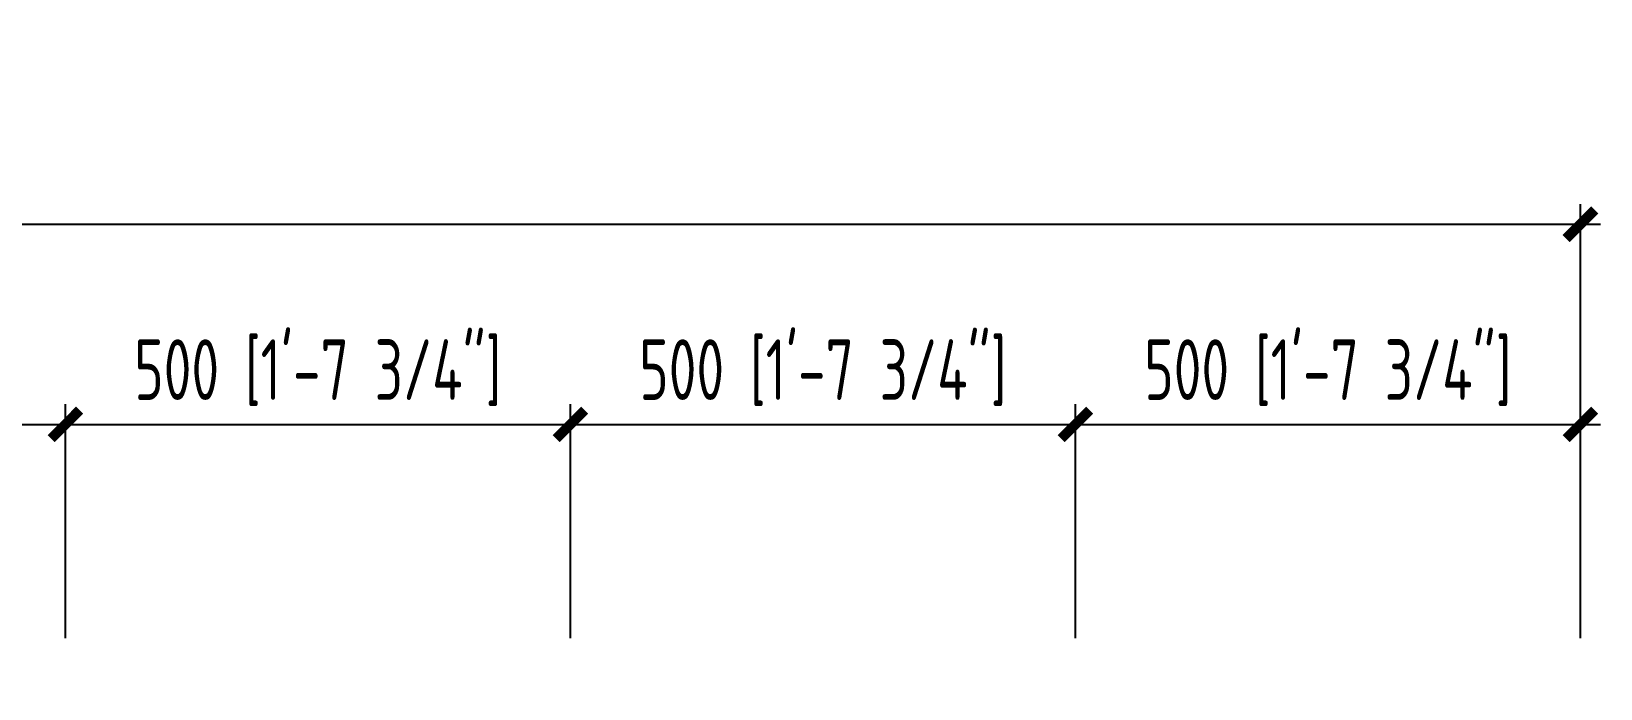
# Model space of a CAD drawing. Header units: millimetres. Extents: x -73584 to -37571, y -61249 to -50748.
# Drawn here: x -51818 to -50264, y -56787 to -56137 of the extents above; entities that cross this region are included whole.
import ezdxf

# ---------------------------------------------------------------- set-up
doc = ezdxf.new("R2010")
doc.units = ezdxf.units.MM
doc.header["$LTSCALE"] = 200
doc.header["$PDSIZE"] = -1
doc.layers.add('DIM', color=3, linetype='Continuous')
doc.styles.add('TSSD_Dimension', font='tssdeng.shx', dxfattribs={"width": 0.7, "bigfont": 'hztxt.shx'})
doc.dimstyles.new('TSSD_20_20', dxfattribs={"dimtxt": 60, "dimasz": 20, "dimexe": 20, "dimexo": 50, "dimgap": 20, "dimtad": 1, "dimdec": 0, "dimzin": 0, "dimdsep": 46, "dimtxsty": 'TSSD_Dimension', "dimblk": 'ARCHTICK', "dimcen": 0, "dimdle": 20, "dimclrt": 7, "dimadec": 0, "dimazin": 0, "dimtfac": 1, "dimtdec": 0, "dimtix": 1, "dimtmove": 2, "dimatfit": 3, "dimfxl": 1, "dimtolj": 1, "dimtzin": 0, "dimarcsym": 0})

# ---------------------------------------------------------------- blocks, each defined once
blk = doc.blocks.new('_ArchTick')
at = {"color": 0, "linetype": 'ByBlock'}
blk.add_lwpolyline([(-0.707, -0.707, 0.5, 0.5, 0), (0.707, 0.707, 0.5, 0.5, 0)], format="xyseb", dxfattribs=at)
blk = doc.blocks.new('*D706')
at = {"layer": 'Defpoints', "color": 0, "transparency": 16777216}
for p in [(-50284.3, -56327.3), (-54784.3, -56786.7), (-50284.3, -56786.7)]:
    blk.add_point(p, dxfattribs=at)
at = {"layer": 'DIM', "color": 0, "lineweight": -2, "transparency": 16777216}
for p, q in [((-54784.3, -56736.7), (-54784.3, -56307.3)), ((-50284.3, -56736.7), (-50284.3, -56307.3)), ((-54804.3, -56327.3), (-50264.3, -56327.3))]:
    blk.add_line(p, q, dxfattribs=at)
at = {"layer": 'DIM', "color": 0, "lineweight": -2, "transparency": 16777216, "xscale": 20, "yscale": 20, "zscale": 20, "rotation": 180}
blk.add_blockref('_ArchTick', (-54784.3, -56327.3), dxfattribs=at)
at = {"layer": 'DIM', "color": 0, "lineweight": -2, "transparency": 16777216, "xscale": 20, "yscale": 20, "zscale": 20}
blk.add_blockref('_ArchTick', (-50284.3, -56327.3), dxfattribs=at)
at = {"layer": 'DIM', "color": 7, "transparency": 16777216, "insert": (-52534.3, -56276.1), "char_height": 60, "attachment_point": 5, "style": 'TSSD_Dimension'}
blk.add_mtext('\\A1;4500 [14\'-9 1/4"]', dxfattribs=at)
blk = doc.blocks.new('*D702')
at = {"layer": 'Defpoints', "color": 0, "transparency": 16777216}
for p in [(-51784.3, -56525.4), (-52284.3, -56786.7), (-51784.3, -56786.7)]:
    blk.add_point(p, dxfattribs=at)
at = {"layer": 'DIM', "color": 0, "lineweight": -2, "transparency": 16777216}
for p, q in [((-52284.3, -56736.7), (-52284.3, -56505.4)), ((-51784.3, -56736.7), (-51784.3, -56505.4)), ((-52304.3, -56525.4), (-51764.3, -56525.4))]:
    blk.add_line(p, q, dxfattribs=at)
at = {"layer": 'DIM', "color": 0, "lineweight": -2, "transparency": 16777216, "xscale": 20, "yscale": 20, "zscale": 20, "rotation": 180}
blk.add_blockref('_ArchTick', (-52284.3, -56525.4), dxfattribs=at)
at = {"layer": 'DIM', "color": 0, "lineweight": -2, "transparency": 16777216, "xscale": 20, "yscale": 20, "zscale": 20}
blk.add_blockref('_ArchTick', (-51784.3, -56525.4), dxfattribs=at)
at = {"layer": 'DIM', "color": 7, "transparency": 16777216, "insert": (-52034.3, -56474.2), "char_height": 60, "attachment_point": 5, "style": 'TSSD_Dimension'}
blk.add_mtext('\\A1;500 [1\'-7 3/4"]', dxfattribs=at)
blk = doc.blocks.new('*D703')
at = {"layer": 'Defpoints', "color": 0, "transparency": 16777216}
for p in [(-51284.3, -56525.4), (-51784.3, -56786.7), (-51284.3, -56786.7)]:
    blk.add_point(p, dxfattribs=at)
at = {"layer": 'DIM', "color": 0, "lineweight": -2, "transparency": 16777216}
for p, q in [((-51784.3, -56736.7), (-51784.3, -56505.4)), ((-51284.3, -56736.7), (-51284.3, -56505.4)), ((-51804.3, -56525.4), (-51264.3, -56525.4))]:
    blk.add_line(p, q, dxfattribs=at)
at = {"layer": 'DIM', "color": 0, "lineweight": -2, "transparency": 16777216, "xscale": 20, "yscale": 20, "zscale": 20, "rotation": 180}
blk.add_blockref('_ArchTick', (-51784.3, -56525.4), dxfattribs=at)
at = {"layer": 'DIM', "color": 0, "lineweight": -2, "transparency": 16777216, "xscale": 20, "yscale": 20, "zscale": 20}
blk.add_blockref('_ArchTick', (-51284.3, -56525.4), dxfattribs=at)
at = {"layer": 'DIM', "color": 7, "transparency": 16777216, "insert": (-51534.3, -56474.2), "char_height": 60, "attachment_point": 5, "style": 'TSSD_Dimension'}
blk.add_mtext('\\A1;500 [1\'-7 3/4"]', dxfattribs=at)
blk = doc.blocks.new('*D704')
at = {"layer": 'Defpoints', "color": 0, "transparency": 16777216}
for p in [(-50784.3, -56525.4), (-51284.3, -56786.7), (-50784.3, -56786.7)]:
    blk.add_point(p, dxfattribs=at)
at = {"layer": 'DIM', "color": 0, "lineweight": -2, "transparency": 16777216}
for p, q in [((-51284.3, -56736.7), (-51284.3, -56505.4)), ((-50784.3, -56736.7), (-50784.3, -56505.4)), ((-51304.3, -56525.4), (-50764.3, -56525.4))]:
    blk.add_line(p, q, dxfattribs=at)
at = {"layer": 'DIM', "color": 0, "lineweight": -2, "transparency": 16777216, "xscale": 20, "yscale": 20, "zscale": 20, "rotation": 180}
blk.add_blockref('_ArchTick', (-51284.3, -56525.4), dxfattribs=at)
at = {"layer": 'DIM', "color": 0, "lineweight": -2, "transparency": 16777216, "xscale": 20, "yscale": 20, "zscale": 20}
blk.add_blockref('_ArchTick', (-50784.3, -56525.4), dxfattribs=at)
at = {"layer": 'DIM', "color": 7, "transparency": 16777216, "insert": (-51034.3, -56474.2), "char_height": 60, "attachment_point": 5, "style": 'TSSD_Dimension'}
blk.add_mtext('\\A1;500 [1\'-7 3/4"]', dxfattribs=at)
blk = doc.blocks.new('*D705')
at = {"layer": 'Defpoints', "color": 0, "transparency": 16777216}
for p in [(-50284.3, -56525.4), (-50784.3, -56786.7), (-50284.3, -56786.7)]:
    blk.add_point(p, dxfattribs=at)
at = {"layer": 'DIM', "color": 0, "lineweight": -2, "transparency": 16777216}
for p, q in [((-50784.3, -56736.7), (-50784.3, -56505.4)), ((-50284.3, -56736.7), (-50284.3, -56505.4)), ((-50804.3, -56525.4), (-50264.3, -56525.4))]:
    blk.add_line(p, q, dxfattribs=at)
at = {"layer": 'DIM', "color": 0, "lineweight": -2, "transparency": 16777216, "xscale": 20, "yscale": 20, "zscale": 20, "rotation": 180}
blk.add_blockref('_ArchTick', (-50784.3, -56525.4), dxfattribs=at)
at = {"layer": 'DIM', "color": 0, "lineweight": -2, "transparency": 16777216, "xscale": 20, "yscale": 20, "zscale": 20}
blk.add_blockref('_ArchTick', (-50284.3, -56525.4), dxfattribs=at)
at = {"layer": 'DIM', "color": 7, "transparency": 16777216, "insert": (-50534.3, -56474.2), "char_height": 60, "attachment_point": 5, "style": 'TSSD_Dimension'}
blk.add_mtext('\\A1;500 [1\'-7 3/4"]', dxfattribs=at)

msp = doc.modelspace()

# ---------------------------------------------------------------- dimensions: what is measured, and where the dimension line sits
at = {"layer": 'DIM'}
for base, p1, p2, picture, middle in [((-50284.278, -56327.266), (-54784.278, -56786.731), (-50284.278, -56786.731), '*D706', (-52534.278, -56276.112)), ((-51784.278, -56525.351), (-52284.278, -56786.731), (-51784.278, -56786.731), '*D702', (-52034.278, -56474.198)), ((-51284.278, -56525.351), (-51784.278, -56786.731), (-51284.278, -56786.731), '*D703', (-51534.278, -56474.198)), ((-50784.278, -56525.351), (-51284.278, -56786.731), (-50784.278, -56786.731), '*D704', (-51034.278, -56474.198)), ((-50284.278, -56525.351), (-50784.278, -56786.731), (-50284.278, -56786.731), '*D705', (-50534.278, -56474.198))]:
    dim = msp.add_linear_dim(base=base, p1=p1, p2=p2, dimstyle='TSSD_20_20', dxfattribs=at)
    dim.commit()
    dim.dimension.update_dxf_attribs({"geometry": picture, "text_midpoint": middle})

doc.saveas('drawing.dxf')
